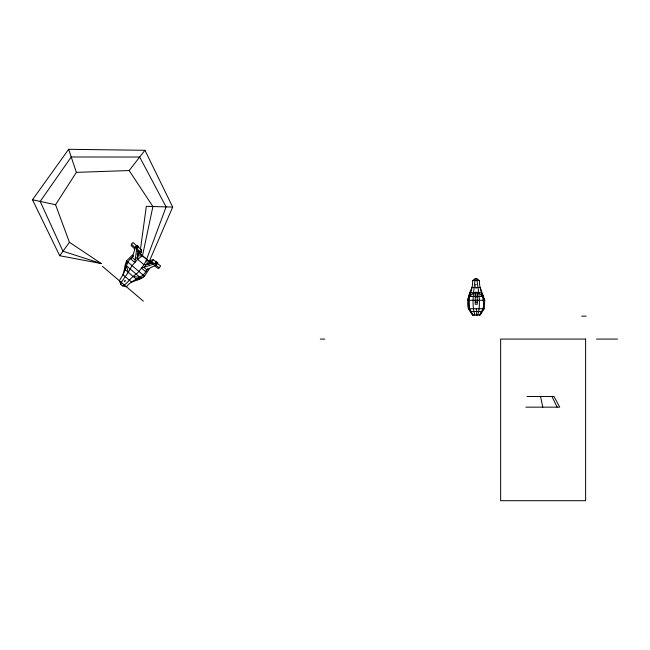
<?xml version="1.0" encoding="UTF-8"?>
<svg xmlns="http://www.w3.org/2000/svg" width="650" height="650" viewBox="0 0 650 650"><rect width="100%" height="100%" fill="white"/><g stroke="black" fill="none" stroke-linecap="round" stroke-linejoin="round"><path stroke-width="0.49" stroke-dasharray="3.25 2.44" d="M475.402 287.592L475.312 283.319L476.044 283.319L476.06 284.554M124.662 281.637L125.45 280.686M123.89 280.979L124.963 280.264L125.938 281.101M475.597 284.554L476.523 284.554M475.337 288.6L476.872 288.6M124.069 281.133L125.255 282.141"/><path stroke-width="0.97" d="M149.207 264.355L149.224 261.495L172.697 207.058L144.942 150.288L68.648 149.305L32.5 199.761L59.727 255.734L101.303 263.551L69.428 242.296L55.551 204.709L76.375 172.364L68.648 149.305M138.019 250.916L137.678 259.342L132.056 265.655L128.269 272.301L121.282 282.376L120.859 284.44L122.606 285.919L126.449 286.78C132.283 278.752 143.666 278.582 147.518 268.824M138.19 247.049L141.602 249.868L141.472 252.793L139.864 253.069L140.116 251.493L136.695 248.674L138.19 247.049L138.222 246.334L136.987 245.286L135.509 246.797L132.348 257.514L130.739 258.984L134.867 262.502L136.817 247.91L138.222 246.334M153.067 264.387L150.402 262.048L150.475 260.374L153.197 259.756L157.787 262.982L156.577 264.729L146.729 269.75L145.576 271.619L141.448 268.101L155.269 263.616L156.553 261.934M472.851 315.096L469.089 308.734C467.098 298.838 473.062 290.371 472.656 280.564L475.174 278.72L476.824 278.72L479.383 280.564C479.107 290.331 485.339 298.919 483.096 308.734L479.562 315.096M484.218 308.734L484.721 300.284L480.204 287.487L471.981 287.487C468.894 294.19 466.407 301.251 468.406 308.734L472.526 315.096L480.098 315.096L484.218 308.734L468.406 308.734M474.874 315.096C471.193 303.249 474.029 290.623 475.174 278.72M126.279 263.819L126.514 260.934L132.519 254.954L133.697 255.962M140.416 249.616L146.315 206.359L172.697 207.058M476.312 315.096L476.832 311.553L476.312 308.734M136.841 246.074L133.128 242.491L131.503 244.189L135.224 247.772L136.987 245.286M148.696 264.339L149.224 261.495L139.864 253.646M142.472 255.824L152.912 206.537L129.171 170.552L76.375 172.364M475.247 292.281L475.247 304.281L477.254 304.281L477.254 292.281L475.247 292.281L475.247 296.522M477.254 292.281L477.254 296.522M477.75 315.096C481.39 303.266 478.108 290.591 476.824 278.72M149.183 269.132L144.43 276.177L126.514 260.934L122.98 274.739L119.364 280.743L120.859 284.44M483.088 297.156L484.721 300.284L467.724 300.284L469.942 292.768M131.503 244.189L131.121 245.489L134.834 249.072M122.606 285.919C128.091 283.424 130.764 276.908 136.305 274.202C140.498 269.807 144.406 265.005 146.64 259.293L166.099 206.887L139.685 157.04L71.224 156.991L40.186 201.411L62.961 251.249L101.303 263.551M467.724 300.284L468.512 298.716M479.773 315.096L483.535 308.734L483.519 300.284M157.048 263.266L155.683 265.184L159.258 267.857L160.615 265.939L157.048 263.266L157.787 262.982M59.727 255.734L69.428 242.296M152.222 262.917L146.689 264.168L144.121 267.532L146.729 269.75M129.171 170.552L144.942 150.288M150.402 262.048L151.686 261.601L153.197 259.756M155.87 262.088L154.351 263.933L151.686 261.601M137.768 256.579L134.956 259.732L132.348 257.514M140.116 251.493L141.602 249.868M133.112 256.563C126.165 260.585 126.628 268.637 122.98 274.739L131.649 282.116L141.294 278.452L144.43 276.177L140.977 278.176M469.471 296.522L473.858 292.768M159.258 267.857L158.056 268.466L154.489 265.793M137.215 279.914L140.351 278.468M137.256 254.605L139.929 253.581L137.15 254.093M146.689 264.168L144.024 264.745L137.678 259.342L142.513 255.783L137.613 255.881M472.656 280.564L479.383 280.564M475.247 296.839L477.254 296.839M475.247 302.144L477.254 302.144M470.308 311.553L482.316 311.553M581.669 316.144L586.162 316.144M320.296 339.081L324.789 339.081M596.489 339.081L617.5 339.081M527.028 396.516L554.044 396.516L559.699 407.152L525.842 407.152M133.088 276.404L140.156 277.477M32.5 199.761L55.551 204.709M136.451 250.242L139.864 253.069M135.509 246.797L136.817 247.91M155.269 263.616L156.577 264.729M137.808 251.778L151.336 263.291M102.448 266.354L143.366 301.169M478.433 292.768L482.601 296.522L468.382 296.522L471.161 292.768L481.13 292.768L483.681 296.522M473.062 315.096L469.527 308.734L468.926 300.284M551.972 396.516L557.107 407.152M128.269 272.301L126.311 265.704L141.294 278.452L135.931 278.826L125.426 269.88L125.174 264.729M540.54 396.516L542.774 407.152M146.64 259.293L147.396 264.217M585.609 339.081L500.646 339.081L500.646 500.695L585.609 500.695L585.609 339.081"/></g></svg>
